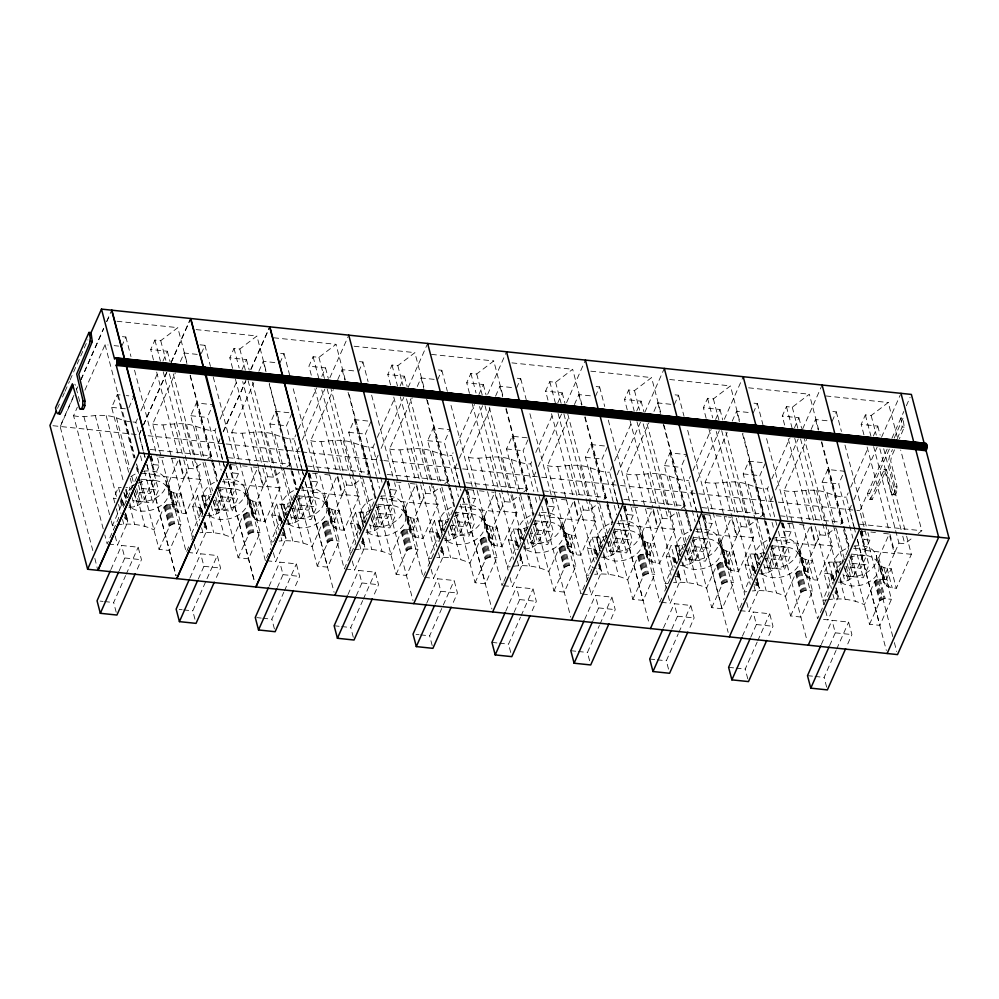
<?xml version="1.0" encoding="UTF-8"?>
<svg xmlns="http://www.w3.org/2000/svg" width="999" height="999" viewBox="0 0 999 999"><rect width="100%" height="100%" fill="white"/><g stroke="black" fill="none" stroke-linecap="round" stroke-linejoin="round"><path stroke-width="0.75" stroke-dasharray="5 3.75" d="M894.517 449.812L891.47 456.693L890.696 460.926L896.84 485.639L896.827 491.121A6.381 2.223 -84 0 1 895.154 494.892L893.356 493.494L886.425 469.58L872.202 499.438L871.078 498.976L869.58 493.668L867.494 493.444C867.894 494.667 868.655 501.923 870.941 498.126L884.352 469.355L891.283 493.281L893.081 494.667A6.381 2.223 -84 0 0 894.754 490.896L894.754 485.414L888.623 460.714L889.397 456.468L892.444 449.6M897.314 438.598L902.159 426.935L900.923 418.007L903.009 418.231L904.232 427.147L899.387 438.811M108.641 544.093L117.545 545.029L127.71 522.09L125.812 512.924M191.521 533.816L201.686 510.876C202.672 506.106 195.267 507.205 192.707 506.63L197.577 495.629L204.982 496.091L211.701 494.168M187.75 552.422L196.641 553.371L206.805 530.419L204.92 521.266M266.845 560.764L275.736 561.7L285.914 538.748L283.616 528.096M377.997 505.032L396.153 574.388L406.531 575.486L418.094 549.388L412.974 529.845L404.47 529.445L401.198 531.893L391.034 554.845C378.196 548.588 363.386 547.914 349.513 550.461L359.827 526.71L357.892 524.213L350.699 523.289L355.569 512.287L366.508 512.125L372.602 509.14M345.729 569.08L354.633 570.017L364.797 547.065L362.949 538.723M424.625 577.385L433.529 578.321L443.693 555.382L441.795 546.228M510.114 566.733L507.292 567.095L517.607 543.344L515.671 540.834L508.479 539.91L513.349 528.908L520.754 529.358L527.484 527.435M503.521 585.701L512.412 586.638L522.589 563.698L522.315 561.363L519.83 560.114M589.01 575.049L586.188 575.399L596.503 551.648L594.567 549.15L587.375 548.226L592.245 537.225L603.184 537.062L609.278 534.078M582.417 594.018L591.308 594.954L601.473 572.002L599.587 562.849M661.301 602.322L670.204 603.259L680.369 580.319L678.471 571.166M746.79 591.67L743.968 592.032L754.282 568.281L752.347 565.771L745.154 564.847L750.024 553.846L757.429 554.295L764.16 552.372M740.197 610.639L749.088 611.575L759.265 588.636L756.967 577.971M823.538 619.417L827.984 619.892L838.149 596.94L836.263 587.787M173.027 507.117L167.632 485.239L178.784 459.115L183.891 478.658L173.451 502.235C170.242 509.727 179.695 514.048 185.876 513.411L200.924 479.458L196.179 461.363M275.287 469.692L280.02 487.799L264.985 521.74L260.826 521.303L255.157 519.393L252.123 515.459L247.003 495.904L247.427 491.021L257.879 467.445L253.284 466.958M252.123 515.459L252.547 510.564L262.999 486.988L257.879 467.445M331.218 523.788L325.836 501.91L336.975 475.774L342.095 495.329L331.643 518.893C328.446 526.398 337.899 530.719 344.081 530.082L359.128 496.128L331.069 389.023M433.279 486.338L438.012 504.445L422.977 538.386L418.818 537.949L413.149 536.038L410.114 532.105L404.995 512.549L405.419 507.667L415.871 484.09L408.216 483.291M410.114 532.105L410.539 527.21L420.991 503.633L415.871 484.09M512.162 494.655L516.908 512.762L501.86 546.703L497.714 546.266L492.045 544.355L489.011 540.409L483.616 518.531L494.755 492.407L491.695 492.082M489.011 540.409L489.435 535.526L499.875 511.95L494.755 492.407M567.894 548.726L562.512 526.848L573.651 500.711L578.771 520.267L568.331 543.843C565.122 551.336 574.575 555.656 580.756 555.019L595.804 521.066L591.058 502.972M669.954 511.276L674.687 529.383L659.652 563.336L655.494 562.887L649.825 560.976L646.79 557.042L641.67 537.499L642.095 532.604L652.547 509.028L644.892 508.229M646.79 557.042L647.215 552.147L657.667 528.571L652.547 509.028M748.838 519.592L753.583 537.699L738.536 571.64L734.39 571.203L728.721 569.293L725.686 565.359L720.291 543.481L731.443 517.345L728.371 517.02M725.686 565.359L726.111 560.464L736.55 536.888L731.443 517.345M804.57 573.663L799.188 551.785L810.326 525.661L815.446 545.204L805.007 568.781C801.797 576.273 811.25 580.594 817.432 579.957L832.479 546.003L804.42 438.911M906.63 536.226L911.363 554.32L896.328 588.274L892.169 587.837L886.5 585.913L883.466 581.98L878.346 562.437L878.77 557.542L889.222 533.966L881.568 533.166M883.466 581.98L883.89 577.085L894.342 553.521L889.222 533.966M57.492 408.379L59.378 404.12M62.525 397.028L64.411 392.782M65.035 391.358L69.431 381.431M70.067 380.007L87.887 339.785M73.951 395.267L60.127 426.473L92.907 550.874M76.461 389.598L77.722 386.75M80.869 379.67L103.484 328.609M106.631 321.516L111.026 311.588M60.327 426.486L73.526 396.703M81.069 379.682L103.696 328.634M106.843 321.541L109.977 314.448M103.209 528.846L73.576 415.709L77.36 407.192M84.915 390.134L105.057 344.68L108.079 344.992M121.666 346.428L125.849 337L121.491 336.538M128.646 472.19L111.663 407.355L117.308 394.63L124.85 395.429M153.496 360.052L150.737 349.488L154.907 340.06L160.727 340.671L177.785 327.66L187.1 363.211M128.896 407.692L133.916 396.378L126.361 395.579M145.105 457.28L135.864 422.277L137.75 418.019M140.896 410.914L157.904 372.552M162.937 361.188L167.345 351.236L150.737 349.488M143.332 451.261L139.011 434.777L140.896 430.532M143.419 424.85L166.671 372.377M171.066 362.45L190.547 318.481M141.109 430.544L139.223 434.802L145.404 435.452M143.619 424.875L166.87 372.402M171.279 362.475L190.759 318.506M114.785 502.809L113.599 498.301L118.481 487.3L121.241 487.587M160.976 455.731L152.685 424.051L175.349 372.902M180.382 361.538L184.166 353.009L197.752 354.445M124.226 505.432L138.636 472.902L136.264 463.848M201.361 353.409L204.945 345.329L199.138 344.717M149.7 456.693L158.479 490.197L152.835 502.934L136.226 501.173L141.87 488.449L139.41 479.07M110.877 569.58L121.566 545.466L138.174 547.215L141.458 559.727L135.802 572.489M128.834 507.292C134.853 507.48 141.533 504.72 144.38 499.163L154.833 475.599L149.713 456.043M141.658 473.214L155.245 474.65L159.428 465.222L157.455 457.679M119.193 570.741L124.85 557.966L121.566 545.466M201.423 456.406L190.759 415.696L196.403 402.959L213.012 404.707L207.367 417.445L221.191 470.217M116.209 612.262L113.661 602.534L125.612 575.586M126.236 574.163L138.174 547.215M232.605 368.381L229.832 357.829L234.016 348.389L239.822 349.013L256.893 336.001L266.196 371.541M140.896 480.044L159.066 549.4L169.443 550.499L181.006 524.413L175.886 504.87L167.37 504.458L164.111 506.918L153.946 529.857C141.109 523.601 126.299 522.927 112.425 525.486L122.59 502.534L122.315 500.212L120.804 499.225M200.924 479.458L184.315 477.709L188.499 468.281L163.212 371.74M175.886 504.87L180.757 493.868C175.886 493.656 169.917 492.744 167.907 487.574M159.066 549.4L169.793 525.699L173.664 523.801L181.006 524.413M224.388 467.095L214.96 430.606L216.858 426.348M220.005 419.243L237.625 379.47M242.033 369.518L246.441 359.578L229.832 357.829M220.005 438.861L218.119 443.119L146.953 435.614M223.139 431.768L245.766 380.706M250.799 369.368L269.655 326.823M222.64 459.627L218.319 443.131L219.58 440.297M223.351 431.793L245.979 380.731M250.999 369.393L269.855 326.835M265.359 560.601L231.78 432.38L253.821 382.654M258.853 371.291L263.261 361.351L276.848 362.774M188.699 546.778L186.264 552.272L161.376 457.23M191.733 539.91L193.556 535.789M279.87 363.099L284.041 353.671L278.234 353.059M228.808 464.385L237.575 498.538L231.943 511.263L215.334 509.515L220.966 496.79L218.519 487.4M189.985 577.909L200.674 553.796L217.282 555.544L220.554 568.056L214.897 580.819M206.843 515.621C213.212 516.058 220.442 513.411 223.489 507.504L233.928 483.928L262.999 486.988M222.265 481.718L234.353 482.979L238.524 473.551L236.551 466.009M198.289 579.07L203.946 566.308L200.674 553.796M290.784 503.946L269.855 424.026L275.499 411.301L292.108 413.049L286.463 425.774L297.527 467.994M194.942 619.205L192.757 610.864L217.282 555.544M311.301 375.212L308.928 366.158L313.112 356.73L318.931 357.342L335.989 344.33L345.292 379.882M219.605 486.875L238.162 557.742L248.539 558.828L260.102 532.742L254.982 513.199L246.478 512.799L243.207 515.247L233.042 538.199C222.814 533.316 211.214 531.58 199.987 532.742M280.02 487.799L263.411 486.051L267.595 476.623L242.707 381.581M254.982 513.199L259.865 502.197C254.982 501.998 249.026 501.086 247.003 495.904M238.162 557.742L248.888 534.028L252.772 532.142L260.102 532.742M302.36 470.629L294.068 438.948L295.954 434.677M298.476 428.996L316.733 387.799M321.765 376.436L325.537 367.907L308.928 366.158M299.101 447.19L297.215 451.448L301.536 467.932M302.247 440.109L324.862 389.048M329.895 377.697L348.127 336.576M276.923 534.515L271.803 514.972L276.673 503.971L284.078 504.42L290.809 502.497M318.968 472.377L310.677 440.696L333.341 389.548M337.749 379.608L342.145 369.655L355.744 371.091M266.583 557.854L270.841 548.251M273.876 541.383L275.699 537.262M281.793 523.513L294.955 493.818M358.766 371.403L362.937 361.975L357.13 361.363M308.304 474.875L316.683 506.868L311.039 519.605L294.43 517.844L300.075 505.119L297.615 495.741M269.081 586.251L279.77 562.137L296.378 563.886L299.65 576.398L293.993 589.16M285.951 523.951C292.307 524.4 299.55 521.753 302.585 515.834L313.024 492.257L307.917 472.714M301.373 490.047L313.449 491.321L317.632 481.893L292.345 385.339M277.385 587.412L283.042 574.637L279.77 562.137M369.68 512.262L348.751 432.342L354.395 419.605L371.004 421.366L365.359 434.09L376.423 476.311M274.413 628.933L271.865 619.205L283.803 592.257M284.428 590.834L296.378 563.886M390.597 385.027L387.824 374.475L392.008 365.047L397.814 365.659L414.885 352.647L424.188 388.186M298.701 495.204L317.257 566.071L327.647 567.17L339.21 541.083L334.091 521.528L325.574 521.128L322.315 523.588L312.15 546.528C301.923 541.658 290.322 539.91 279.083 541.071M359.128 496.128L342.52 494.38L346.69 484.952L344.717 477.41M334.091 521.528L338.961 510.526C334.078 510.327 328.122 509.415 326.099 504.245M317.257 566.071L327.435 543.131C329.882 539.035 335.464 540.721 339.21 541.083M381.993 482.242L372.952 447.252L374.85 442.994M377.36 437.312L394.992 397.527M400.025 386.163L404.433 376.223L387.824 374.475M376.111 459.765L378.621 454.095M381.131 448.414L403.758 397.365M408.154 387.437L427.01 344.88M397.864 480.681L389.56 449.013L412.225 397.864M417.27 386.501L421.041 377.972L434.627 379.408M361.313 530.419L375.736 497.877L370.991 479.782M437.649 379.72L441.833 370.292L437.475 369.83M387.187 483.179L395.567 515.184L389.935 527.909L373.326 526.161L378.958 513.436L376.511 504.045M347.977 594.555L358.653 570.441L375.274 572.19L378.546 584.702L372.889 597.477M365.921 532.267C371.94 532.467 378.633 529.707 381.481 524.15L391.92 500.574L386.8 481.031M380.257 498.364L392.345 499.637L396.516 490.197L394.543 482.654M356.281 595.716L361.938 582.954L358.653 570.441M438.311 481.368L427.647 440.659L433.279 427.922L449.9 429.67L444.255 442.407L458.466 496.69M353.296 637.25L350.749 627.522L362.699 600.561M363.324 599.15L375.274 572.19M469.48 393.344L466.72 382.779L470.891 373.351L476.71 373.963L493.768 360.964L503.084 396.503M438.012 504.445L421.403 502.697L425.586 493.269L400.299 396.715M412.974 529.845L417.857 518.843C412.974 518.643 407.018 517.732 404.995 512.549M396.153 574.388L406.318 551.448C408.766 547.352 414.36 549.038 418.094 549.388M460.139 487.25L451.848 455.569L453.109 452.734M456.256 445.629L474.513 404.42M478.921 394.48L483.329 384.54L466.72 382.779M456.88 463.823L454.995 468.081L460.889 490.559M459.403 458.154L482.654 405.669M487.674 394.33L506.53 351.773M428.009 566.246L434.702 551.148L429.582 531.593L434.465 520.591L441.87 521.041L448.588 519.118M503.259 582.804L502.035 585.539L468.456 457.317L490.497 407.592M495.529 396.228L499.937 386.288L513.523 387.712M425.574 571.74L423.139 577.235L398.251 482.192M440.209 538.723L454.62 506.193L449.887 488.099M516.545 388.037L520.716 378.609L516.358 378.146M465.684 489.985L474.463 523.488L468.818 536.226L452.21 534.477L457.854 521.74L455.394 512.362L472.003 514.11L466.371 526.848L451.273 525.249M426.86 602.872L437.55 578.758L454.158 580.506L457.442 593.019L451.785 605.781M444.817 540.584C450.836 540.771 457.517 538.024 460.364 532.467L470.816 508.891L465.696 489.348M459.153 506.668L471.228 507.942L475.412 498.513L450.124 401.973M435.164 604.033L440.834 591.271L437.55 578.758M527.072 527.372L506.53 448.963L512.175 436.238L528.783 437.987L523.139 450.711L533.803 491.433M432.192 645.554L429.645 635.826L454.158 580.506M547.976 400.149L545.604 391.096L549.787 381.668L555.606 382.28L572.664 369.268L581.967 404.82M456.493 511.838L475.049 582.704L485.427 583.791L496.99 557.704L491.87 538.161C488.124 537.812 482.542 536.113 480.094 540.209L469.93 563.149C459.702 558.279 448.101 556.543 436.875 557.692M516.908 512.762L500.299 511.013L504.47 501.573L479.582 406.543M491.87 538.161L496.74 527.16C491.87 526.96 485.901 526.048 483.891 520.866M475.049 582.704L485.776 558.99L489.647 557.092L496.99 557.704M540.172 500.362L530.744 463.886L532.629 459.627M535.776 452.522L553.409 412.737M557.817 402.797L562.212 392.844L545.604 391.096M533.891 476.386L535.776 472.14M538.286 466.458L561.538 413.986M566.57 402.634L585.426 360.09M555.644 497.315L547.352 465.634L569.38 415.909M574.425 404.545L578.833 394.593L592.419 396.029M503.858 581.43L506.905 574.562M519.093 547.04L533.516 514.51L528.771 496.403M595.441 396.353L599.612 386.913L593.806 386.301M544.979 499.812L553.359 531.805L547.714 544.542L531.106 542.782L536.75 530.057L534.29 520.679L550.899 522.427L545.254 535.152L530.157 533.566M505.756 611.188L516.446 587.075L533.054 588.823L536.326 601.336L530.669 614.098M523.713 548.901C529.732 549.088 536.413 546.328 539.26 540.771L549.712 517.207L544.592 497.652M538.049 514.985L550.124 516.258L554.308 506.83L529.02 410.289M514.06 612.35L519.717 599.575L516.446 587.075M606.356 537.2L585.426 457.28L591.071 444.543L607.679 446.303L602.035 459.028L616.645 514.822M510.726 652.484L508.541 644.143L520.479 617.195M521.103 615.771L533.054 588.823M627.272 409.965L624.5 399.413L628.683 389.985L634.49 390.597L651.56 377.585L660.863 413.136M535.377 520.142L553.933 591.008L564.323 592.107L575.886 566.021L570.766 546.478L562.25 546.066L558.99 548.526L548.826 571.465C537.3 565.971 524.075 564.485 511.525 566.545M595.804 521.066L579.195 519.318L583.366 509.89L581.393 502.347M570.766 546.478L575.636 535.476C570.754 535.264 564.797 534.353 562.774 529.183M553.933 591.008L564.66 567.307L568.543 565.409L575.886 566.021M617.931 503.871L609.627 472.202L612.15 466.508M614.672 460.826L631.668 422.477M636.7 411.101L641.108 401.161L624.5 399.413M614.672 480.444L612.787 484.702L617.095 501.186M617.182 474.775L640.434 422.302M644.83 412.375L664.323 368.406M634.54 505.631L626.236 473.951L648.9 422.802M653.945 411.438L657.717 402.909L671.303 404.345M591.883 569.143L580.931 593.856L556.043 498.826M597.365 556.768L611.775 524.238M674.325 404.657L678.508 395.229L674.15 394.767M623.863 508.116L632.242 540.122L626.61 552.847L610.002 551.098L615.634 538.374L613.186 528.983M584.652 619.492L595.342 595.379L611.95 597.14L615.222 609.64L609.565 622.414M601.51 557.205C607.879 557.654 615.109 555.007 618.156 549.088L628.596 525.511L623.476 505.969M616.932 523.301L629.02 524.575L633.191 515.147L631.218 507.604M592.956 620.654L598.613 607.892L595.342 595.379M674.987 506.306L664.323 465.596L669.954 452.859L686.575 454.607L680.931 467.345L695.142 521.628M589.61 660.789L587.424 652.459L599.375 625.499M599.999 624.088L611.95 597.14M706.156 418.281L703.396 407.729L707.567 398.289L713.386 398.901L730.444 385.901L739.76 421.441M614.273 528.459L632.829 599.325L643.206 600.424L654.77 574.338L649.65 554.782C645.916 554.433 640.334 552.747 637.874 556.83L627.709 579.782C617.482 574.912 605.881 573.164 594.655 574.325M674.687 529.383L658.079 527.634L662.262 518.206L636.975 421.665M649.65 554.782L654.532 543.781C649.65 543.581 643.693 542.669 641.67 537.499M632.829 599.325L643.556 575.611L647.439 573.726L654.77 574.338M696.815 512.187L688.523 480.507L690.409 476.248M692.931 470.566L711.188 429.358M715.596 419.418L720.004 409.478L703.396 407.729M692.931 490.172L691.67 493.019L697.951 516.995M696.703 481.668L719.33 430.606M724.35 419.268L743.206 376.71M664.685 591.183L671.378 576.086L666.258 556.53L671.141 545.529L678.546 545.991L685.264 544.055L686.438 548.576M738.711 610.489L705.132 482.255L727.172 432.53M732.205 421.166L736.613 411.226L750.199 412.649M661.65 598.051L659.815 602.172L634.927 507.13M689.422 535.377L676.261 565.084L671.141 545.529M753.221 412.974L757.404 403.546L751.585 402.934M702.759 516.433L711.138 548.439L705.494 561.163L688.885 559.415L694.53 546.678L692.07 537.3M663.536 627.809L674.225 603.696L690.833 605.444L694.118 617.956L688.461 630.719M680.406 565.521C686.763 565.958 694.005 563.311 697.04 557.405L707.492 533.828L702.372 514.285M695.828 531.605L707.904 532.879L712.087 523.451L686.8 426.91M671.852 628.97L677.509 616.208L674.225 603.696M764.135 553.821L743.206 473.901L748.85 461.176L765.459 462.924L759.814 475.649L770.479 516.371M668.506 669.105L666.321 660.764L678.259 633.816M678.895 632.392L690.833 605.444M784.652 425.087L782.279 416.034L786.463 406.605L792.282 407.217L809.34 394.218L818.656 429.757M693.169 536.775L711.725 607.642L722.102 608.728L733.666 582.642L728.546 563.099L720.029 562.699L716.77 565.147L706.605 588.099C696.378 583.216 684.777 581.48 673.551 582.642M753.583 537.699L736.975 535.951L741.158 526.523L739.173 518.981M728.546 563.099L733.416 552.097C728.546 551.898 722.577 550.986 720.566 545.804M711.725 607.642L722.452 583.928L726.323 582.03L733.666 582.642M776.847 525.299L767.419 488.823L769.305 484.565M771.827 478.883L790.084 437.674M794.492 427.734L798.9 417.782L782.279 416.034M770.566 501.323L773.076 495.654M775.599 489.985L798.213 438.923M802.622 428.996L821.478 386.451M792.319 522.252L784.028 490.571L806.692 439.423M811.101 429.483L815.509 419.53L829.095 420.966M739.934 607.742L744.193 598.126M755.144 573.389L770.192 539.448L765.446 521.341M832.117 421.291L836.288 411.863L831.93 411.401M781.268 522.589L790.034 556.743L784.39 569.48L767.781 567.732L773.426 554.994L770.966 545.616M742.432 636.126L753.121 612.012L769.73 613.761L773.001 626.273L767.344 639.035M759.302 573.826C765.659 574.275 772.901 571.628 775.936 565.709L786.388 542.145L815.446 545.204M774.725 539.922L786.8 541.196L790.983 531.768L765.696 435.227M750.736 637.287L756.393 624.525L753.121 612.012M833.166 524.438L822.102 482.217L827.746 469.493L844.355 471.241L838.71 483.966L852.934 538.249M747.764 678.808L745.217 669.08L757.155 642.132M757.791 640.709L769.73 613.761M863.948 434.915L861.175 424.35L865.359 414.922L871.165 415.534L888.236 402.522L897.539 438.074M772.052 545.092L790.609 615.946L800.998 617.045L812.562 590.958L807.442 571.416C803.696 571.053 798.114 569.368 795.666 573.463L785.501 596.403C775.274 591.533 763.673 589.797 752.434 590.946M832.479 546.003L815.871 544.255L820.042 534.827L818.069 527.285M807.442 571.416L812.312 560.414C807.429 560.202 801.473 559.29 799.45 554.12M790.609 615.946L801.335 592.245L805.219 590.347L812.562 590.958M854.607 528.808L846.303 497.14L848.201 492.869M850.711 487.187L868.343 447.415M873.376 436.039L877.784 426.098L861.175 424.35M851.348 505.382L849.462 509.64L853.77 526.123M853.858 499.712L877.11 447.24M881.505 437.312L900.361 394.755M792.719 523.763L817.607 618.793L829.17 592.707L824.05 573.164L828.92 562.162L839.859 562L845.953 559.015M892.806 636.613L859.839 510.739L887.686 447.902M891.895 438.399L903.833 411.451M906.343 405.781L910.114 397.277M869.58 493.668L889.759 448.114M894.18 438.149L903.009 418.231M834.664 580.294L845.316 556.243M845.953 554.832L849.088 547.764L844.342 529.657M860.539 533.054L868.93 565.059L863.286 577.784L846.677 576.036L852.309 563.311L849.862 553.921M821.328 644.442L832.017 620.317L848.626 622.077L851.897 634.577L846.24 647.352M838.186 582.142C844.555 582.592 851.785 579.944 854.832 574.025L865.271 550.449L860.151 530.906M853.608 548.239L865.696 549.512L869.867 540.084L867.894 532.542M829.632 645.604L835.289 632.829L832.017 620.317M826.648 687.125L824.1 677.397L836.051 650.436M836.675 649.025L848.626 622.077M851.348 554.907L869.505 624.263L879.882 625.362L891.445 599.275L886.325 579.72L877.821 579.32L874.55 581.768L864.385 604.72C853.308 599.462 840.609 597.802 828.508 599.625M911.363 554.32L894.754 552.572L898.938 543.144L873.65 446.603M886.325 579.72L891.208 568.718C886.325 568.518 880.369 567.607 878.346 562.437M869.505 624.263L880.231 600.561L884.115 598.663L891.445 599.275M188.499 468.281L194.305 468.893L202.834 462.387M207.717 458.678L211.376 455.894L149.088 449.325M267.595 476.623L273.401 477.235L285.589 467.944M286.813 467.008L290.472 464.223L269.33 383.504M346.69 484.952L352.51 485.564L362.25 478.134M367.132 474.413L369.568 472.564L348.426 391.833M425.586 493.269L431.393 493.881L439.935 487.375L448.176 519.055M444.805 483.653L448.464 480.869L386.176 474.313M504.47 501.573L510.289 502.185L522.477 492.894M523.701 491.97L527.347 489.185L465.072 482.617M583.366 509.89L589.185 510.501L598.938 503.071M603.808 499.35L606.243 497.502L543.956 490.934M662.262 518.206L668.069 518.818L676.61 512.312M681.48 508.591L685.139 505.806L622.852 499.25M741.158 526.523L746.965 527.135L759.153 517.844M760.376 516.908L764.023 514.123L742.894 433.404M820.042 534.827L825.861 535.439L835.614 528.009M840.484 524.288L842.919 522.44L780.644 515.871M898.938 543.144L904.744 543.756L913.286 537.25M918.156 533.541L921.815 530.744L900.673 450.025M135.514 484.165L129.42 487.137L125.886 487.749M73.576 415.709C84.465 418.294 95.23 414.148 106.181 415.696C115.135 415.834 122.577 421.628 131.418 421.803M152.685 424.051C163.561 426.623 174.326 422.49 185.29 424.026C195.654 424.662 204.433 431.106 214.96 430.606M231.78 432.38C242.657 434.952 253.421 430.819 264.385 432.367C274.75 432.992 283.529 439.435 294.068 438.948M310.677 440.696C321.553 443.269 332.317 439.135 343.281 440.671C353.646 441.308 362.425 447.752 372.952 447.252M389.56 449.013C400.449 451.585 411.213 447.44 422.165 448.988C432.542 449.612 441.308 456.068 451.848 455.569M468.456 457.317C479.333 459.902 490.097 455.756 501.061 457.305C511.426 457.929 520.204 464.373 530.744 463.886M547.352 465.634C558.229 468.206 568.993 464.073 579.957 465.609C590.322 466.246 599.1 472.689 609.627 472.202M626.236 473.951C637.125 476.523 647.889 472.39 658.841 473.926C669.218 474.562 677.984 481.006 688.523 480.507M705.132 482.255C716.008 484.84 726.773 480.694 737.737 482.242C748.101 482.867 756.88 489.31 767.419 488.823M273.439 541.795L270.617 542.157L280.931 518.406L278.996 515.896L271.803 514.972M784.028 490.571C794.904 493.144 805.669 489.011 816.633 490.559C826.997 491.183 835.776 497.627 846.303 497.14M431.231 558.416L428.409 558.778L438.711 535.027L436.788 532.517L429.582 531.593M667.906 583.354L665.084 583.716L675.249 560.776C676.223 556.006 668.831 557.092 666.258 556.53M827.097 599.8L822.864 600.349L833.104 575.761L831.243 574.088L824.05 573.164M117.02 321.266L177.785 327.66M196.129 329.595L256.893 336.001M273.701 337.774L335.989 344.33M354.121 346.241L414.885 352.647M431.493 354.395L493.768 360.964M511.9 362.874L572.664 369.268M590.796 371.178L651.56 377.585M669.68 379.495L730.444 385.901M748.576 387.812L809.34 394.218M825.948 395.966L888.236 402.522M902.159 426.935L904.232 427.147M114.123 345.629L118.644 346.104M884.352 469.355L886.425 469.58M883.953 469.518L886.026 469.73M894.979 486.675L897.052 486.888M111.663 407.355L128.272 409.103M190.759 415.696L207.367 417.445M269.855 424.026L286.463 425.774M348.751 432.342L365.359 434.09M427.647 440.659L444.255 442.407M506.53 448.963L523.139 450.711M585.426 457.28L602.035 459.028M664.323 465.596L680.931 467.345M743.206 473.901L759.814 475.649M822.102 482.217L838.71 483.966M894.754 490.896L896.827 491.121M891.632 494.218L893.705 494.43M893.081 494.667L895.154 494.892M870.117 499.225L872.202 499.438M869.717 499.388L871.79 499.6M132.904 421.965L135.864 422.277M52.922 425.711L139.011 434.777M218.319 443.131L224.513 443.793M226.061 443.956L300.312 451.773M301.86 451.935L382.292 460.414M383.841 460.576L461.188 468.731M462.737 468.893L540.072 477.035M541.62 477.21L618.968 485.352M620.516 485.514L776.747 501.985M778.296 502.147L855.394 510.264M856.867 510.427L859.839 510.739M228.184 457.667L290.472 464.223M307.28 465.996L369.568 472.564M701.748 507.554L764.023 514.123M859.527 524.188L921.815 530.744M158.891 457.018L165.01 457.654M171.129 458.304L175.724 458.791M230.344 464.547L236.463 465.184M242.582 465.834L247.165 466.321M312.5 473.201L318.619 473.851M324.737 474.488L330.856 475.137M395.979 481.993L402.098 482.642M473.339 490.147L467.22 489.498L469.592 497.902L475.412 498.513M479.458 490.796L484.053 491.271M550.711 498.301L555.294 498.788M561.413 499.425L567.532 500.074M632.654 506.93L638.773 507.579M710.014 515.084L703.895 514.448L706.268 522.839L712.087 523.451M716.133 515.734L726.847 516.858M787.387 523.239L793.506 523.888M799.625 524.525L804.207 525.012M861.687 531.068L864.747 531.393M870.866 532.03L875.449 532.517M151.149 456.268L153.609 464.61L159.428 465.222M230.245 464.61L232.717 472.939L238.524 473.551M309.34 472.939L311.813 481.281L317.632 481.893M388.236 481.256L390.709 489.585L396.516 490.197M546.016 497.877L548.488 506.218L554.308 506.83M624.912 506.193L627.384 514.535L633.191 515.147M782.692 522.814L785.164 531.156L790.983 531.768M861.588 531.131L864.06 539.472L869.867 540.084M154.833 475.599L183.891 478.658M313.024 492.257L342.095 495.329M391.92 500.574L420.991 503.633M470.816 508.891L499.875 511.95M549.712 517.207L578.771 520.267M628.596 525.511L657.667 528.571M707.492 533.828L736.55 536.888M865.271 550.449L894.342 553.521M140.921 479.22L156.019 480.819L150.387 493.543L135.29 491.958M220.03 487.562L235.127 489.148L229.483 501.885L214.385 500.287M299.126 495.891L314.223 497.49L308.579 510.214L291.97 508.466L294.43 517.844M378.022 504.208L393.119 505.794L387.475 518.531L372.377 516.933M614.697 529.145L629.795 530.744L624.15 543.468L609.053 541.883M693.581 537.462L708.678 539.048L703.046 551.785L687.949 550.187M772.477 545.779L787.574 547.365L781.93 560.089L765.321 558.341L767.781 567.732M851.373 554.083L866.47 555.681L860.826 568.406L845.728 566.82M141.87 488.449L158.479 490.197M220.966 496.79L237.575 498.538M300.075 505.119L316.683 506.868M378.958 513.436L395.567 515.184M457.854 521.74L474.463 523.488M536.75 530.057L553.359 531.805M615.634 538.374L632.242 540.122M694.53 546.678L711.138 548.439M773.426 554.994L790.034 556.743M852.309 563.311L868.93 565.059M113.599 498.301L116.096 498.563M280.657 534.915L284.116 535.439L285.976 537.112M596.228 568.156L592.494 567.769L587.375 548.226M675.112 576.473L678.583 577.01L680.444 578.683M754.008 584.79L757.467 585.314L759.34 587M124.85 557.966L141.458 559.727M203.946 566.308L220.554 568.056M283.042 574.637L299.65 576.398M361.938 582.954L378.546 584.702M440.834 591.271L457.442 593.019M519.717 599.575L536.326 601.336M598.613 607.892L615.222 609.64M677.509 616.208L694.118 617.956M756.393 624.525L773.001 626.273M835.289 632.829L851.897 634.577M100.075 601.098L103.097 601.423M104.608 601.573L113.661 602.534M179.171 609.44L182.193 609.752M183.704 609.914L192.757 610.864M256.768 617.607L261.288 618.094M262.799 618.244L271.865 619.205M334.141 625.761L340.184 626.398M341.695 626.56L350.749 627.522M416.059 634.402L419.081 634.715M420.591 634.877L429.645 635.826M491.933 642.394L497.964 643.031M499.475 643.181L508.541 644.143M570.816 650.699L576.86 651.336M578.371 651.498L587.424 652.459M649.712 659.015L655.756 659.652M657.267 659.815L666.321 660.764M728.608 667.332L734.64 667.969M736.151 668.131L745.217 669.08M807.492 675.649L813.536 676.273M815.047 676.435L824.1 677.397M838.223 595.304L835.389 593.369L834.602 590.359M598.713 568.431L601.548 570.367M443.768 553.746L440.934 551.798L440.147 548.788M364.535 544.73L362.038 543.481L361.251 540.484M204.046 526.835L206.88 528.783M127.785 520.442L124.95 518.506L124.163 515.496M74.838 384.178L75.449 385.264M877.784 426.098L880.156 435.152M883.715 448.726L906.23 534.715M871.165 415.534L876.31 435.139M879.857 448.713L901.198 530.182M902.771 536.213L904.744 543.756M865.359 414.922L870.891 436.039M867.107 446.978L889.622 532.966M890.022 534.465L894.754 552.572M891.208 568.718L896.328 588.274M887.05 568.281L892.169 587.837M883.865 567.619L888.985 587.162M881.38 566.371L886.5 585.913M878.77 557.542L883.89 577.085M879.582 564.535L884.702 584.078M878.071 560.102L883.191 579.645M876.298 555.469L878.758 564.847M836.288 411.863L841.42 431.468M844.979 445.042L866.32 526.498M880.107 579.07L885.214 598.613M878.995 579.12L884.115 598.663M894.38 642.607L896.727 651.598M876.772 579.707L881.892 599.25M875.873 580.269L880.993 599.812M875.112 581.006L880.231 600.561M861.687 530.419L864.06 539.472M874.55 581.768L879.669 601.323M860.951 531.406L865.696 549.512M857.367 539.373L879.882 625.362M854.17 527.622L855.344 532.117M857.304 539.61L886.35 650.499M854.907 545.791L863.286 577.784M821.777 441.72L848.975 545.854M815.509 419.53L818.268 430.094M821.428 442.17L843.943 528.146M827.746 469.493L841.957 523.776M843.543 529.807L848.675 549.4M849.712 554.482L854.832 574.025M848.963 559.952L853.296 576.498M847.14 563.536L851.073 578.571M826.872 492.457L835.963 527.172M836.35 528.683L844.255 558.866M846.24 566.421L855.331 601.136M845.017 568.206L848.163 580.232M833.553 525.949L843.031 562.137M844.217 566.658L846.677 576.036M839.859 562L840.646 565.009M843.006 574.025L844.979 581.543M798.9 417.782L801.66 428.346M836.325 562.612L838.685 571.628M840.259 577.647L841.445 582.155M816.633 490.559L837.974 572.065M839.947 579.607L845.092 599.225M833.079 562.599L836.613 576.123M792.282 407.217L797.814 428.334M800.574 438.898L825.861 535.439M833.104 575.761L834.29 580.269M832.766 575.062L834.352 581.106M836.313 588.598L838.298 596.141M828.92 562.162L834.115 582.03M835.788 587.924L838.149 596.94M831.243 574.088L833.603 583.104M835.576 590.621L836.363 593.631M786.463 406.605L791.995 427.722M794.754 438.286L816.483 521.253M830.269 573.813L833.029 584.34M805.694 490.222L814.784 524.937M815.184 526.448L831.38 588.336M832.966 594.368L834.153 598.901M788.211 438.661L810.726 524.65M811.126 526.161L815.871 544.255M794.405 491.67L802.709 523.364M803.096 524.875L824.05 604.857M825.624 610.864L827.984 619.892M808.166 559.977L813.273 579.52M804.982 559.303L810.102 578.858M802.484 558.054L807.604 577.609M799.887 549.225L805.007 568.781M800.699 556.231L805.818 575.774M799.188 551.785L804.307 571.341M797.402 547.152L799.862 556.53M757.404 403.546L762.924 424.662M801.21 570.754L806.33 590.297M800.099 570.804L805.219 590.347M798.925 571.003L804.045 590.559M797.889 571.391L803.009 590.933M796.977 571.952L802.097 591.495M796.215 572.702L801.335 592.245M783.191 523.613L785.164 531.156M795.666 573.463L800.786 593.006M782.055 523.089L786.8 541.196M778.421 531.293L807.067 640.696M772.065 522.402L774.038 529.932M776.011 537.474L784.39 569.48M757.03 487.724L765.334 519.43M765.734 520.941L770.479 539.048M736.613 411.226L739.372 421.778M742.532 433.853L765.059 519.842M748.85 461.176L769.779 541.096M770.816 546.166L775.936 565.709M770.079 551.648L774.4 568.181M767.856 553.708L772.19 570.254M747.976 484.14L765.371 550.561M766.945 556.593L776.435 592.819M765.734 558.391L769.267 571.915M760.963 553.683L761.75 556.693M763.723 564.21L766.083 573.226M720.004 409.478L722.764 420.03M725.923 432.105L748.451 518.081M757.429 554.295L759.402 561.813M761.375 569.33L762.549 573.851M737.737 482.242L746.041 513.936M747.614 519.98L759.078 563.748M760.664 569.792L766.196 590.921M755.494 558.553L757.954 567.944A21.716 14.948 -14.7 0 1 763.873 553.446M754.183 554.283L757.729 567.819M713.386 398.901L718.918 420.03M721.678 430.581L746.965 527.135M754.22 567.444L755.394 571.952M753.87 566.758L755.469 572.789M757.017 578.783L759.402 587.824M754.145 569.08L755.319 573.601M756.892 579.607L759.265 588.636M750.024 553.846L755.219 573.713M756.792 579.732L758.366 585.739M752.347 565.771L754.32 573.289M756.68 582.305L757.467 585.314M707.567 398.289L712.712 417.907M716.258 431.481L738.785 517.47M751.385 565.509L754.133 576.023M755.719 582.042L756.505 585.052M726.797 481.905L735.888 516.633M736.288 518.131L752.497 580.019M754.07 586.063L755.256 590.584M745.154 564.847L750.274 584.39M708.928 428.846L736.975 535.951M715.509 483.354L723.813 515.047M724.213 516.558L744.767 595.042M746.728 602.559L749.088 611.575M733.416 552.097L738.536 571.64M729.27 551.66L734.39 571.203M726.086 550.998L731.206 570.541M723.601 549.75L728.721 569.293M720.991 540.921L726.111 560.464M721.802 547.914L726.922 567.457M720.291 543.481L725.411 563.024M718.518 538.836L720.978 548.226M678.508 395.229L684.04 416.346M722.314 562.437L727.434 581.992M721.203 562.487L726.323 582.03M720.029 562.699L725.149 582.242M718.993 563.074L724.113 582.629M718.094 563.636L723.214 583.191M703.908 513.786L706.268 522.839M717.332 564.385L722.452 583.928M716.77 565.147L721.89 584.69M703.171 514.785L707.904 532.879M697.215 513.698L698.801 519.73M699.188 521.241L722.102 608.728M698.351 518.493L728.171 632.379M696.728 527.659L705.494 561.163M663.998 425.087L686.438 511.113M686.837 512.624L691.583 530.731M657.717 402.909L660.489 413.474M663.249 424.026L691.296 531.131M669.954 452.859L690.496 531.268M691.92 537.849L697.04 557.405M690.784 541.833L695.516 559.877M689.36 546.903L693.294 561.938M669.08 475.824L678.171 510.551M678.571 512.05L686.475 542.245M688.061 548.276L697.539 584.502M686.837 550.074L690.384 563.611M676.56 512.337L685.252 545.504M686.438 550.037L688.885 559.415M682.08 545.367L683.254 549.887M684.827 555.894L687.2 564.922M641.108 401.161L643.88 411.725M647.04 423.788L669.555 509.777M678.546 545.991L680.506 553.508M682.879 562.524L683.666 565.534M658.841 473.926L681.38 559.964M681.768 561.475L687.3 582.604M676.598 550.249L679.058 559.627A21.716 14.948 -14.7 0 1 686.001 544.318M634.49 390.597L639.635 410.202M643.181 423.776L665.709 509.765M666.096 511.276L668.069 518.818M675.287 545.966L678.833 559.502M675.324 559.14L676.897 565.147M674.974 558.441L676.573 564.472M678.134 570.466L680.506 579.507M678.009 571.303L680.369 580.319M673.463 557.454L675.424 564.972M677.397 572.489L678.583 577.01M628.683 389.985L634.215 411.101M672.489 557.192L675.249 567.719M676.822 573.726L677.609 576.735M647.914 473.601L657.005 508.316M657.392 509.827L673.201 570.204M675.187 577.747L676.373 582.28M630.032 420.529L652.946 508.029M653.346 509.527L658.079 527.634M636.625 475.037L666.258 588.224M668.231 595.741L670.204 603.259M650.374 543.344L655.494 562.887M647.19 542.682L652.31 562.225M644.705 541.433L649.825 560.976M642.095 532.604L647.215 552.147M642.906 539.597L648.026 559.14M641.395 535.164L646.515 554.707M639.622 530.531L642.082 539.91M599.612 386.913L604.745 406.531M608.304 420.104L630.819 506.093M643.431 554.133L648.538 573.676M642.32 554.183L647.439 573.726M641.146 554.383L646.253 573.926M640.097 554.77L645.217 574.313M639.198 555.332L644.318 574.875M638.436 556.068L643.556 575.611M625.012 505.482L627.384 514.535M637.874 556.83L642.994 576.386M624.275 506.468L629.02 524.575M618.319 505.382L619.118 508.404M620.691 514.435L643.206 600.424M617.494 502.684L619.055 508.678M620.629 514.672L649.275 624.063M618.231 520.854L626.61 552.847M585.102 416.77L613.873 526.948M578.833 394.593L581.593 405.157M584.752 417.22L607.267 503.209M607.667 504.72L612.412 522.827M591.071 444.543L605.282 498.826M606.868 504.857L612 524.463M613.036 529.545L618.156 549.088M611.9 533.516L616.62 551.56M610.464 538.598L614.397 553.633M590.197 467.52L599.288 502.235M599.675 503.746L607.579 533.928M609.565 541.483L618.656 576.198M606.368 535.751L607.554 540.259M607.941 541.758L611.488 555.294M607.542 541.72L610.002 551.098M603.184 537.062L604.37 541.57M605.943 547.577L608.304 556.605M562.212 392.844L564.984 403.409M567.744 413.961L590.659 501.461M599.65 537.674L602.01 546.69M603.583 552.709L604.77 557.217M579.957 465.609L601.698 548.638M603.271 554.67L608.416 574.288M597.714 541.933L600.162 551.311A21.716 14.948 -14.7 0 1 607.117 536.001M596.403 537.662L599.937 551.186M555.606 382.28L561.126 403.396M563.898 413.961L589.185 510.501M596.428 550.824L598.001 556.843M596.091 550.124L598.863 560.676M599.238 562.162L601.623 571.203M596.353 552.459L597.539 556.967M599.512 564.485L601.473 572.002M592.245 537.225L597.439 557.092M599.4 564.61L600.586 569.118M594.567 549.15L596.927 558.166M598.501 564.185L599.687 568.693M549.787 381.668L555.319 402.784M558.079 413.349L579.807 496.316M593.593 548.876L596.353 559.403M569.018 465.284L594.318 561.888M596.69 570.941L597.477 573.963M551.535 413.723L574.05 499.712M574.45 501.223L579.195 519.318M557.729 466.733L566.033 498.426M566.421 499.937L587.375 579.919M589.335 587.437L591.308 594.954M571.478 535.039L576.598 554.582M568.306 534.365L573.426 553.921M565.809 533.116L570.928 552.672M563.211 524.288L568.331 543.843M564.023 531.281L569.143 550.836M562.512 526.848L567.632 546.391M560.726 522.215L563.186 531.593M520.716 378.609L526.248 399.725M564.535 545.816L569.655 565.359M563.424 545.866L568.543 565.409M562.25 546.066L567.37 565.609M561.213 546.453L566.333 565.996M560.302 547.015L565.422 566.558M559.54 547.752L564.66 567.307M546.515 498.676L548.488 506.218M558.99 548.526L564.11 568.069M545.779 499.662L550.124 516.258M541.795 506.118L570.779 617.257M535.389 497.465L537.362 504.994M539.335 512.537L547.714 544.542M506.218 408.466L528.658 494.493M529.058 495.991L533.803 514.11M499.937 386.288L502.697 396.84M505.856 408.916L528.384 494.892M512.175 436.238L533.104 516.146M534.14 521.228L539.26 540.771M533.404 526.71L537.724 543.244M531.181 528.771L535.514 545.317M511.301 459.203L520.392 493.918M520.791 495.429L528.296 524.113M530.269 531.655L539.76 567.882M529.445 534.952L532.592 546.977M528.646 533.404L531.106 542.782M524.288 528.746L525.474 533.254M527.047 539.273L529.408 548.289M483.329 384.54L486.088 395.092M489.248 407.167L511.775 493.144M520.754 529.358L523.913 541.383M524.3 542.894L525.874 548.901M501.061 457.305L509.365 488.998M510.939 495.042L522.402 538.811M524.388 546.353L529.52 565.983M518.818 533.616L520.566 540.322M476.71 373.963L482.242 395.092M485.002 405.644L510.289 502.185M517.507 529.345L520.654 541.371M517.195 541.82L518.718 547.015M520.342 553.846L522.727 562.887M517.47 544.143L518.256 547.152M520.217 554.67L522.589 563.698M513.349 528.908L518.469 548.451M520.117 554.782L521.69 560.801M515.671 540.834L518.031 549.85M519.617 555.869L520.791 560.377M514.71 540.571L517.07 549.587M470.891 373.351L476.036 392.969M490.122 456.968L499.213 491.683M499.612 493.194L515.821 555.082M517.395 561.126L518.581 565.646M508.479 539.91L513.598 559.452M472.252 403.908L500.299 511.013M478.833 458.416L487.137 490.109M487.537 491.62L508.091 570.104M510.052 577.622L512.412 586.638M496.74 527.16L501.86 546.703M492.594 526.723L497.714 546.266M489.41 526.061L494.53 545.604M486.925 524.812L492.045 544.355M484.315 515.984L489.435 535.526M485.127 522.976L490.247 542.519M483.616 518.531L488.736 538.086M481.843 513.898L484.303 523.289M441.833 370.292L447.365 391.408M485.639 537.499L490.759 557.055M484.527 537.549L489.647 557.092M483.354 537.762L488.474 557.305M482.317 538.136L487.437 557.692M481.418 538.698L486.538 558.254M480.656 539.448L485.776 558.99M467.232 488.848L469.592 497.902M480.094 540.209L485.214 559.752M466.496 489.847L471.228 507.942M462.912 497.814L485.427 583.791M462.849 498.051L491.883 608.94M460.439 504.22L468.818 536.226M427.322 400.149L449.762 486.176M450.162 487.687L454.508 504.283M421.041 377.972L423.813 388.536M426.573 399.088L449.488 486.588M433.279 427.922L447.902 483.716M448.289 485.227L453.821 506.331M455.244 512.912L460.364 532.467M454.508 518.394L458.841 534.927M452.285 520.467L456.618 537M432.405 450.886L441.496 485.601M441.895 487.112L449.4 515.796M451.773 524.85L460.864 559.565M450.561 526.635L453.708 538.673M449.762 525.087L452.21 534.477M445.404 520.429L446.578 524.937M448.151 530.956L450.512 539.984M404.433 376.223L407.205 386.775M410.364 398.851L432.879 484.84M441.87 521.041L444.23 530.069M445.804 536.088L446.99 540.596M422.165 448.988L443.519 530.494M445.492 538.049L450.624 557.667M439.922 525.299L442.033 533.341A21.716 14.948 -14.7 0 1 448.314 520.192M438.611 521.028L442.157 534.565M397.814 365.659L402.947 385.264M406.506 398.838L427.847 480.307M429.42 486.338L431.393 493.881M438.648 534.19L439.835 538.711M438.299 533.503L439.498 538.036M441.845 547.04L443.831 554.57M434.465 520.591L439.647 540.459M441.333 546.353L443.693 555.382M436.788 532.517L439.148 541.545M440.721 547.552L441.908 552.06M392.008 365.047L397.54 386.163M435.814 532.255L438.174 541.271M411.226 448.663L420.329 483.379M420.716 484.89L436.925 546.765M438.511 552.809L439.697 557.342M393.756 397.103L416.271 483.079M416.67 484.59L421.403 502.697M399.95 450.099L408.241 481.805M408.641 483.304L429.582 563.286M431.156 569.305L433.529 578.321M413.698 518.406L418.818 537.949M410.514 517.744L415.634 537.287M408.029 516.495L413.149 536.038M405.419 507.667L410.539 527.21M406.231 514.66L411.351 534.203M404.72 510.227L409.84 529.77M402.947 505.581L405.407 514.972M362.937 361.975L368.069 381.593M371.628 395.167L394.143 481.156M406.743 529.195L411.863 548.738M405.644 529.233L410.764 548.788M404.47 529.445L409.578 548.988M403.421 529.832L408.541 549.375M402.522 530.394L407.642 549.937M401.76 531.131L406.88 550.674M388.336 480.544L390.709 489.585M401.198 531.893L406.318 551.448M387.6 481.53L392.345 499.637M384.016 489.498L412.999 600.624M376.81 477.822L379.583 488.374M381.556 495.916L389.935 527.909M362.575 446.166L376.011 497.49M342.145 369.655L344.917 380.219M348.077 392.282L370.592 478.271M354.395 419.605L369.006 475.399M369.393 476.91L375.324 499.525M376.361 504.607L381.481 524.15M375.612 510.077L379.945 526.623M373.788 513.648L377.722 528.683M353.521 442.582L362.612 477.297M362.999 478.808L370.904 508.991M372.49 515.034L381.98 551.261M371.665 518.331L374.812 530.357M370.866 516.783L373.326 526.161M366.508 512.125L367.295 515.122M369.655 524.15L371.628 531.668M325.537 367.907L328.309 378.471M362.974 512.737L365.334 521.753M367.307 529.27L368.094 532.28M343.281 440.671L364.623 522.19M366.596 529.732L371.74 549.35M361.039 516.995L363.486 526.373A21.716 14.948 -14.7 0 1 369.418 511.875M318.931 357.342L324.45 378.459M327.222 389.023L352.51 485.564M359.727 512.724L363.261 526.248M359.752 525.886L361.001 531.218L359.415 525.187M362.912 537.912L364.947 546.266M359.677 527.522L360.864 532.03M362.437 538.049L364.797 547.065M355.569 512.287L360.764 532.142M362.337 538.161L363.911 544.18M357.892 524.213L360.252 533.229M362.225 540.746L363.012 543.756M313.112 356.73L318.644 377.847M321.803 389.922L343.132 471.378M356.918 523.938L359.677 534.465M332.342 440.347L358.029 538.461M359.615 544.492L360.801 549.025M350.699 523.289L355.819 542.832L344.255 568.918L319.368 473.888M314.86 388.786L337.375 474.775M337.774 476.286L342.52 494.38M321.054 441.795L329.358 473.489M329.745 475L350.699 554.982M352.272 560.988L354.633 570.017M338.961 510.526L344.081 530.082M334.802 510.089L339.922 529.645M331.631 509.428L336.75 528.983M329.133 508.179L334.253 527.722M326.536 499.35L331.643 518.893M327.347 506.343L332.467 525.899M325.836 501.91L330.956 521.453M324.051 497.277L326.511 506.655M284.041 353.671L289.573 374.787M327.859 520.879L332.979 540.422M326.748 520.929L331.868 540.471M325.574 521.128L330.694 540.671M324.538 521.515L329.658 541.058M323.626 522.077L328.746 541.62M309.84 473.738L311.813 481.281M322.864 522.814L327.984 542.37M322.315 523.588L327.435 543.131M308.703 473.214L313.449 491.321M302.759 472.127L303.546 475.149M305.519 482.692L327.647 567.17M301.923 469.43L303.496 475.424M305.057 481.418L334.103 592.32M297.914 469.505L300.687 480.057M302.26 486.088L311.039 519.605M283.679 437.849L291.983 469.555M292.382 471.053L297.128 489.173M263.261 361.351L266.021 371.903M269.181 383.978L291.708 469.955M292.095 471.466L296.84 489.572M275.499 411.301L296.029 489.71M297.465 496.291L302.585 515.834M296.328 500.262L301.049 518.306M294.892 505.344L298.838 520.379M274.625 434.265L283.716 468.981M284.116 470.492L292.02 500.674M293.594 506.718L303.084 542.944M292.382 508.516L295.916 522.04M287.612 503.808L288.399 506.818M290.372 514.335L292.732 523.351M246.441 359.578L249.213 370.13M252.372 382.205L274.887 468.181M284.078 504.42L286.051 511.938M288.024 519.455L289.198 523.963M264.385 432.367L272.69 464.06M274.263 470.104L285.726 513.873M287.312 519.905L292.844 541.046M282.143 508.678L284.603 518.056A21.716 14.948 -14.7 0 1 289.56 504.42M280.831 504.408L284.378 517.944M239.822 349.013L245.354 370.13M248.127 380.681L273.401 477.235M280.869 517.569L282.043 522.077M280.519 516.883L282.118 522.914M283.666 528.908L286.051 537.949M276.673 503.971L281.868 523.838M283.541 529.732L285.914 538.748M278.996 515.896L280.969 523.414M283.329 532.43L284.116 535.439M278.034 515.621L280.781 526.148M282.367 532.167L283.154 535.177M234.016 348.389L239.148 368.007M253.446 432.03L262.537 466.745M262.937 468.256L279.146 530.144M281.119 537.687L281.905 540.709M235.364 378.946L263.411 486.051M242.158 433.479L271.403 545.154M273.376 552.684L275.736 561.7M259.865 502.197L264.985 521.74M255.707 501.76L260.826 521.303M252.522 501.098L257.642 520.641M250.037 499.85L255.157 519.393M247.427 491.021L252.547 510.564M248.239 498.014L253.359 517.557M246.728 493.581L251.848 513.124M244.955 488.936L247.415 498.326M248.763 512.537L253.871 532.092M204.945 345.329L210.477 366.446M213.249 377.01L236.151 464.51M247.652 512.587L252.772 532.142M246.478 512.799L251.586 532.342M245.429 513.174L250.549 532.729M244.53 513.748L249.65 533.291M243.768 514.485L248.888 534.028M230.344 463.886L232.717 472.939M243.207 515.247L248.326 534.79M229.608 464.885L234.353 482.979M223.027 461.126L224.6 467.12M226.174 473.114L254.82 582.504M226.024 472.852L254.608 582.479M223.564 479.27L231.943 511.263M190.235 375.174L212.887 461.213M213.274 462.724L217.632 479.333M184.166 353.009L186.925 363.574M190.085 375.636L212.6 461.625M212.999 463.136L217.745 481.231M196.403 402.959L211.014 458.753M211.401 460.264L216.933 481.368M218.369 487.962L223.489 507.504M217.233 491.933L221.953 509.977M215.796 497.002L219.73 512.037M195.529 425.936L204.62 460.651M205.007 462.15L212.525 490.834M214.897 499.887L223.988 534.602M213.674 501.685L216.82 513.711M202.997 462.437L210.901 492.594M212.874 500.137L215.334 509.515M208.516 495.467L209.703 499.987M211.276 505.993L213.636 515.022M167.345 351.236L170.105 361.8M173.264 373.863L195.792 459.852M204.982 496.091L207.342 505.107M209.315 512.624L210.102 515.634M185.29 424.026L206.631 505.531M208.604 513.086L213.749 532.704M203.047 500.349L205.145 508.391M201.736 496.078L204.882 508.104M160.727 340.671L165.859 360.277M169.418 373.863L190.747 455.319M192.332 461.351L194.305 468.893M201.761 509.24L202.947 513.748M201.423 508.541L202.622 513.074M204.957 522.077L206.955 529.607M201.686 510.876L202.472 513.886M204.845 522.902L206.805 530.419M197.577 495.629L202.697 515.184M204.733 523.014L205.919 527.534M199.9 507.554L202.26 516.583M203.833 522.589L205.02 527.11M198.926 507.292L201.298 516.308M154.907 340.06L160.439 361.176M174.35 423.701L183.441 458.416M183.841 459.927L199.65 520.304M201.623 527.847L202.809 532.38M192.707 506.63L197.827 526.186M156.656 372.115L179.183 458.104M179.57 459.615L184.315 477.709M163.062 425.137L171.366 456.843M171.753 458.354L192.308 536.825M194.281 544.343L196.641 553.371M180.757 493.868L185.876 513.411M176.611 493.431L181.731 512.974M173.426 492.757L178.546 512.312M170.941 491.508L176.061 511.063M168.332 482.679L173.451 502.235M169.143 489.672L174.263 509.228M167.632 485.239L172.752 504.782M165.859 480.606L168.319 489.985M125.849 337L130.981 356.606M134.54 370.179L157.055 456.168M169.655 504.208L174.775 523.751M168.556 504.258L173.664 523.801M167.37 504.458L172.49 524.013M166.333 504.845L171.453 524.388M165.434 505.407L170.554 524.95M151.249 455.556L153.609 464.61M164.673 506.156L169.793 525.699M164.111 506.918L169.231 526.461M150.512 456.543L155.245 474.65M146.928 464.51L176.111 575.661M143.719 452.759L144.905 457.255M146.865 464.747L175.911 575.649M140.509 455.856L142.482 463.386M144.455 470.929L152.835 502.934M125.487 421.178L134.965 457.405M136.95 464.96L138.524 470.991M105.057 344.68L134.69 457.817M117.308 394.63L133.891 457.954M136.251 467.008L138.237 474.537M139.261 479.62L144.38 499.163M138.524 485.102L142.857 501.635M136.701 488.673L140.634 503.708M116.421 417.594L129.87 468.918M131.843 476.461L133.816 484.016M135.402 490.047L144.88 526.273M134.578 493.344L137.725 505.369M130.22 478.221L132.193 485.764M133.779 491.795L136.226 501.173M129.42 487.137L130.207 490.147M132.168 497.664L134.54 506.68M126.274 489.26L128.247 496.778M129.82 502.784L131.006 507.292M106.181 415.696L123.576 482.105M125.549 489.66L127.535 497.202M129.508 504.745L134.64 524.375M123.814 492.245L126.174 501.273M122.665 500.899L123.851 505.407M122.315 500.212L123.913 506.243M125.862 513.736L127.847 521.278M118.481 487.3L120.842 496.316M121.229 497.827L123.664 507.167M125.35 513.061L127.71 522.09M121.191 500.724L123.164 508.241M124.738 514.26L125.924 518.768M120.23 500.462L122.19 507.979M95.255 415.359L116.995 498.376M118.569 504.42L120.941 513.474M122.527 519.517L123.714 524.038M116.359 508.828L118.719 517.844L107.155 543.931L104.795 534.89M83.966 416.808L110.839 519.443M111.239 520.954L113.599 529.994M115.185 536.013L117.545 545.029M76.199 388.099L80.27 403.683M94.868 558.366L97.403 568.831M137.999 483.279A21.716 14.948 -14.7 0 1 166.271 486.101A21.716 14.948 -14.7 0 1 157.817 507.554A21.716 14.948 -14.7 0 1 129.058 505.969M132.33 486.9A21.716 14.948 -14.7 0 0 126.124 500.124L123.938 492.007A21.716 14.948 -14.7 0 0 128.784 498.439M143.594 471.303A21.716 14.948 -14.7 0 1 165.497 487.549A21.716 14.948 -14.7 0 1 132.967 500.511M130.894 476.698A21.716 14.948 -14.7 0 1 138.124 472.789M218.369 491.033A21.716 14.948 -14.7 0 1 245.779 494.98A21.716 14.948 -14.7 0 1 236.513 516.096A21.716 14.948 -14.7 0 1 208.154 514.298M205.22 508.454A21.716 14.948 -14.7 0 1 211.426 495.229M225.487 479.27A21.716 14.948 -14.7 0 1 244.193 496.89A21.716 14.948 -14.7 0 1 212.063 508.841M207.892 506.768A21.716 14.948 -14.7 0 1 217.22 481.131M453.983 516.57A21.716 14.948 -14.7 0 1 482.529 519.755A21.716 14.948 -14.7 0 1 472.702 541.396A21.716 14.948 -14.7 0 1 444.155 538.211M462.375 504.233A21.716 14.948 -14.7 0 1 481.068 521.853A21.716 14.948 -14.7 0 1 448.951 533.803M444.767 531.73A21.716 14.948 -14.7 0 1 454.108 506.093M532.867 524.887A21.716 14.948 -14.7 0 1 561.426 528.071A21.716 14.948 -14.7 0 1 551.598 549.712A21.716 14.948 -14.7 0 1 523.039 546.528M520.929 539.085A21.716 14.948 -14.7 0 1 527.197 528.508M541.258 512.549A21.716 14.948 -14.7 0 1 559.964 530.169A21.716 14.948 -14.7 0 1 527.834 542.12M523.663 540.047A21.716 14.948 -14.7 0 1 534.34 513.936M297.465 499.363A21.716 14.948 -14.7 0 1 324.875 503.309A21.716 14.948 -14.7 0 1 315.609 524.438A21.716 14.948 -14.7 0 1 287.25 522.639M299.026 488.598A21.716 14.948 -14.7 0 1 324.026 503.209A21.716 14.948 -14.7 0 1 291.159 517.182M286.988 515.109A21.716 14.948 -14.7 0 1 297.665 488.998M376.361 507.679A21.716 14.948 -14.7 0 1 403.771 511.625A21.716 14.948 -14.7 0 1 394.505 532.742A21.716 14.948 -14.7 0 1 366.146 530.944M380.681 496.291A21.716 14.948 -14.7 0 1 402.585 512.537A21.716 14.948 -14.7 0 1 370.055 525.486M365.884 523.414A21.716 14.948 -14.7 0 1 375.212 497.777M613.036 532.617A21.716 14.948 -14.7 0 1 640.446 536.563A21.716 14.948 -14.7 0 1 631.181 557.679A21.716 14.948 -14.7 0 1 602.822 555.881M620.154 520.866A21.716 14.948 -14.7 0 1 638.861 538.486A21.716 14.948 -14.7 0 1 606.73 550.424M602.559 548.351A21.716 14.948 -14.7 0 1 613.236 522.252M691.92 540.934A21.716 14.948 -14.7 0 1 719.342 544.867A21.716 14.948 -14.7 0 1 710.064 565.996A21.716 14.948 -14.7 0 1 681.718 564.198M696.253 529.532A21.716 14.948 -14.7 0 1 718.156 545.791A21.716 14.948 -14.7 0 1 685.626 558.741M681.443 556.668A21.716 14.948 -14.7 0 1 690.784 531.031M770.816 549.25A21.716 14.948 -14.7 0 1 798.226 553.184A21.716 14.948 -14.7 0 1 788.96 574.313A21.716 14.948 -14.7 0 1 760.601 572.514M772.377 538.473A21.716 14.948 -14.7 0 1 797.377 553.084A21.716 14.948 -14.7 0 1 764.51 567.057M760.339 564.984A21.716 14.948 -14.7 0 1 771.016 538.873M849.712 557.554A21.716 14.948 -14.7 0 1 877.122 561.5A21.716 14.948 -14.7 0 1 867.856 582.617A21.716 14.948 -14.7 0 1 839.497 580.819M836.563 574.974A21.716 14.948 -14.7 0 1 842.769 561.75M854.033 546.166A21.716 14.948 -14.7 0 1 875.936 562.412A21.716 14.948 -14.7 0 1 843.406 575.374M839.235 573.301A21.716 14.948 -14.7 0 1 848.563 547.652"/><path stroke-width="1.5" d="M204.882 367.257L206.281 370.567L205.294 374.775L228.222 462.337L176.686 578.646L87.625 569.255L139.161 452.959L116.234 365.397C117.482 363.761 117.482 355.457 114.585 359.141L101.486 309.103L190.547 318.481L203.659 368.519M116.808 363.349L205.869 372.739L205.245 367.407M284.703 382.167L205.806 373.851L228.434 462.362L176.898 578.658L255.794 586.975L307.33 470.679L284.39 383.104L285.102 377.784L206.206 369.468M924.874 443.843C927.846 442.157 926.972 449.088 926.123 450.724L949.05 538.299L897.514 654.595L255.994 587L307.53 470.704L284.603 383.129L285.377 378.896L284.69 376.211L205.806 367.907M81.119 409.115A6.381 2.223 -84 0 0 82.792 405.344L82.792 399.862L76.698 374.051L89.623 343.419L90.322 338.087L88.961 332.455L91.034 332.667L92.27 341.596L78.784 374.275L84.865 400.075L84.865 405.569A6.381 2.223 -84 0 1 83.192 409.34L79.67 408.653L72.378 383.803L58.978 412.562C56.693 416.358 55.932 409.103 55.532 407.892L88.961 332.455M56.231 411.213L49.95 425.399L87.625 569.255M90.172 334.628L101.486 309.103M73.239 385.277L61.051 412.787L59.828 414.048L58.841 412.799M97.802 570.329L149.338 454.033L126.398 366.458L126.698 359.565M98.002 570.354L149.538 454.046L126.611 366.483L127.385 362.25L126.361 359.103M110.252 570.991L97.053 600.786L100.325 613.299L116.933 615.047L135.165 573.913M100.325 613.299L118.556 572.152M189.348 579.333L176.149 609.115L179.433 621.628L196.041 623.376L214.273 582.242M179.433 621.628L197.652 580.494M268.456 587.662L255.257 617.457L258.529 629.957L275.137 631.718L293.369 590.571M258.529 629.957L276.76 588.823M334.89 595.317L386.426 479.008L363.499 391.446L364.273 387.212L363.449 384.078L283.142 376.223M347.34 595.978L334.141 625.761L337.425 638.274L354.033 640.022L372.265 598.888M337.425 638.274L355.644 597.14M413.786 603.621L465.322 487.325L442.382 399.762C443.231 398.114 444.105 391.196 441.133 392.869M426.236 604.295L413.037 634.078L416.308 646.59L432.917 648.339L451.148 607.205M416.308 646.59L434.54 605.456M492.669 611.937L544.205 495.641L521.278 408.067C522.127 406.431 523.001 399.5 520.029 401.186M505.132 612.599L491.933 642.394L495.204 654.907L511.813 656.655L530.044 615.521M495.204 654.907L513.436 613.761M571.565 620.254L623.101 503.946L600.174 416.383L600.948 412.15L600.124 409.016L526.648 401.361M584.015 620.916L570.816 650.699L574.1 663.211L590.709 664.959L608.94 623.826M574.1 663.211L592.332 622.077M650.461 628.558L701.997 512.262L679.058 424.7C679.907 423.052 680.794 416.133 677.809 417.807L680.906 418.144M662.911 629.233L649.712 659.015L652.984 671.528L669.592 673.276L687.824 632.142M652.984 671.528L671.216 630.394M729.345 636.875L780.881 520.579L757.954 433.004C758.803 431.368 759.677 424.438 756.705 426.123L752.06 425.636M741.807 637.537L728.608 667.332L731.88 679.844L748.488 681.593L766.72 640.459M731.88 679.844L750.112 638.698M808.241 645.192L859.777 528.883L836.85 441.321L837.424 435.052L836.026 433.966M820.691 645.854L807.492 675.649L810.776 688.149L827.384 689.897L845.616 648.763M810.776 688.149L829.008 647.015M887.137 653.496L938.673 537.2L915.733 449.637C916.582 447.989 917.469 441.071 914.485 442.757L917.457 443.069M204.046 367.894L205.082 367.282M204.258 367.919L284.553 375.774M90.197 341.371L92.27 341.596M115.809 357.879L926.073 443.369M115.409 358.029L125.787 359.128M127.135 359.265L204.47 367.42M364.223 384.253L523.551 401.036M600.899 409.19L893.256 439.997M896.353 440.322L913.373 442.12M914.922 442.282L925.299 443.369M116.533 358.491L205.594 367.882M284.353 375.749L926.423 443.831M117.944 358.816L120.916 359.128M126.698 359.74L129.795 360.065M135.976 360.714L140.622 361.213M146.816 361.863L149.9 362.187M156.094 362.837L159.191 363.161M165.372 363.811L168.469 364.148M174.65 364.797L177.747 365.122M183.941 365.771L187.025 366.096M193.219 366.745L196.316 367.07M211.988 368.731L215.085 369.056M222.814 369.867L225.911 370.192M230.544 370.679L235.19 371.178M241.383 371.828L244.468 372.152M250.662 372.802L253.758 373.127M259.94 373.776L263.037 374.113M269.218 374.762L272.315 375.087M278.509 375.736L281.593 376.061M287.987 376.735L291.084 377.06M306.556 378.696L311.201 379.183M317.382 379.832L320.479 380.157M326.661 380.806L329.757 381.143M335.951 381.793L339.036 382.118M345.229 382.767L348.326 383.092M354.508 383.741L357.605 384.066M363.786 384.727L366.883 385.052M374.625 385.864L377.709 386.188M382.355 386.675L387 387.162M393.181 387.824L396.278 388.149M402.46 388.798L405.557 389.123M411.75 389.772L414.835 390.097M421.029 390.759L424.125 391.084M430.307 391.733L433.404 392.058M450.412 393.856L453.509 394.18M459.702 394.83L462.787 395.154M468.981 395.804L472.077 396.128M478.259 396.79L481.356 397.115M487.537 397.764L490.634 398.089M496.828 398.738L499.912 399.063M515.384 400.699L518.481 401.024M526.211 401.835L529.308 402.16M535.501 402.822L538.586 403.146M544.78 403.796L547.877 404.12M554.058 404.77L557.155 405.094M563.336 405.756L566.433 406.081M572.627 406.73L575.711 407.055M581.905 407.704L585.002 408.029M591.183 408.678L594.28 409.016M600.461 409.665L605.107 410.152M611.301 410.801L614.385 411.126M620.579 411.775L623.676 412.112M629.857 412.762L632.954 413.087M639.135 413.736L642.232 414.061M648.426 414.71L651.51 415.047M657.704 415.696L660.801 416.021M668.531 416.833L671.628 417.157M687.087 418.793L690.184 419.118M696.378 419.767L699.462 420.092M705.656 420.741L708.753 421.066M714.934 421.728L718.031 422.053M724.225 422.702L727.309 423.027M733.503 423.676L736.6 424.001M744.33 424.825L747.427 425.149M762.886 426.773L765.983 427.097M772.177 427.759L775.261 428.084M781.455 428.733L784.552 429.058M790.733 429.707L793.83 430.032M800.012 430.694L803.109 431.019M809.302 431.668L812.387 431.993M820.129 432.804L823.226 433.129M829.407 433.791L832.504 434.115M838.685 434.765L841.782 435.089M847.976 435.739L851.061 436.063M857.254 436.725L860.351 437.05M866.533 437.699L869.63 438.024M885.102 439.66L888.186 439.985M895.928 440.796L899.025 441.121M905.206 441.77L908.303 442.095M116.808 359.116L205.869 368.506M206.081 368.531L284.965 376.835M926.685 444.455L284.902 376.236M116.933 360.065L206.006 369.443M285.314 377.797L926.822 445.392M117.008 361.151L206.069 370.542M206.281 370.567L285.165 378.871M285.377 378.896L926.897 446.491M116.958 362.25L206.019 371.64M206.231 371.653L285.127 379.97M285.327 379.995L926.847 447.589M206.069 372.752L284.965 381.069M285.177 381.094L926.685 448.688M116.533 364.448L205.607 373.838M284.902 382.192L926.423 449.787M116.234 365.397L205.294 374.775M205.507 374.8L284.39 383.104M284.603 383.129L926.123 450.724M83.017 401.111L85.09 401.336M82.792 405.344L84.865 405.569M79.67 408.653L83.192 409.34M58.154 413.673L60.227 413.886M139.161 452.959L228.222 462.337M228.434 462.362L307.33 470.679M307.53 470.704L949.05 538.299M924.475 444.48L911.375 394.43L269.855 326.835L282.58 375.412M900.998 393.344L913.71 441.908M822.102 385.027L834.827 433.591M743.206 376.71L756.318 426.76M664.323 368.406L677.422 418.444M585.426 360.09L598.151 408.653M506.53 351.773L519.642 401.81M427.647 343.469L440.746 393.506M348.751 335.152L361.476 383.716M282.754 376.86L269.655 326.823L190.759 318.506L203.858 368.544M111.863 310.19L124.588 358.753M111.663 310.165L124.376 358.741"/></g></svg>
